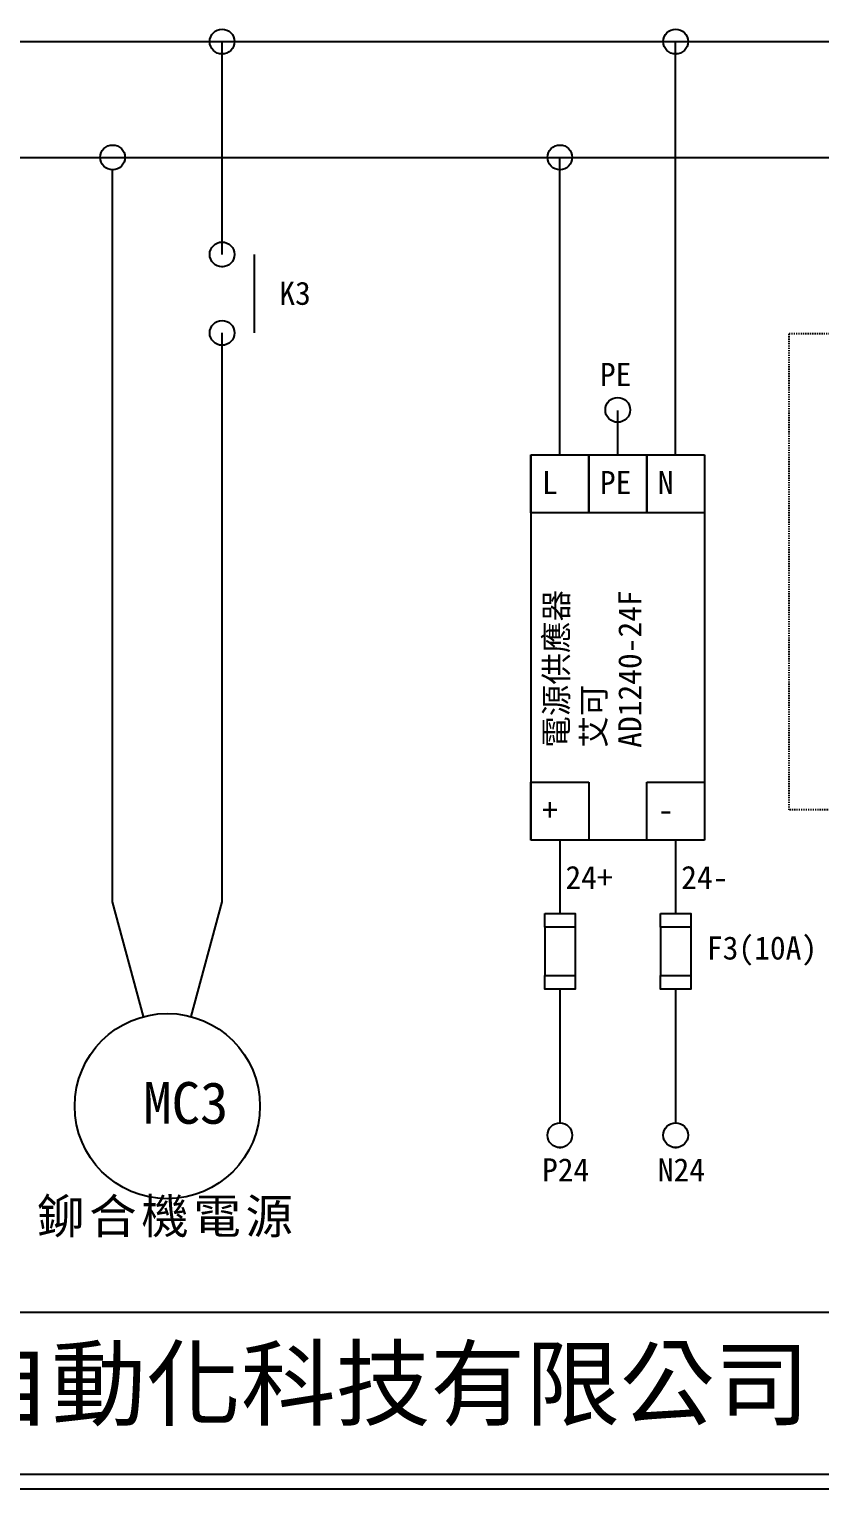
# Model space of a CAD drawing. Extents: x 10 to 297, y 3 to 207.
# Drawn here: x 71.2 to 139.5, y 3 to 129 of the extents above; entities that cross this region are included whole.
import ezdxf

# ---------------------------------------------------------------- set-up
doc = ezdxf.new("R2010")
doc.units = 0
doc.linetypes.add('DASHED', pattern=[0.2, 0.1, -0.1])
doc.layers.get('0').update_dxf_attribs({"linetype": 'CONTINUOUS'})
doc.layers.add('圖框層', color=7, linetype='CONTINUOUS')
doc.layers.add('標尺寸層', color=3, linetype='CONTINUOUS')
doc.styles.add('STSL', font='kaiu.ttf')
doc.styles.add('標楷體', font='kaiu.ttf')

msp = doc.modelspace()

# ---------------------------------------------------------------- linework, layer by layer
at = {"color": 7}
for centre, radius in [((87.89, 127.96), 1.07), ((127.06, 127.96), 1.07), ((78.43, 117.96), 1.07), ((117.06, 117.96), 1.07), ((87.89, 109.58), 1.07), ((87.89, 102.81), 1.07), ((122.06, 96.16), 1.07), ((83.16, 36.04), 8), ((117.06, 33.53), 1.07), ((127.06, 33.53), 1.07)]:
    msp.add_circle(centre, radius, dxfattribs=at)
at = {"layer": '圖框層', "color": 7}
for p, q in [((11.25, 18.25), (295.75, 18.25)), ((11.25, 4.25), (295.75, 4.25)), ((10, 3), (297, 3))]:
    msp.add_line(p, q, dxfattribs=at)
at = {"layer": '標尺寸層', "color": 7}
for p, q in [((15.47, 127.96), (217.6, 127.96)), ((87.89, 109.58), (87.89, 127.96)), ((127.06, 92.28), (127.06, 127.96)), ((87.89, 126.89), (87.89, 126.82)), ((127.05, 126.89), (127.05, 126.82)), ((15.47, 117.96), (290.2, 117.96)), ((117.06, 92.28), (117.06, 117.96)), ((78.43, 53.69), (78.43, 116.89)), ((78.43, 116.89), (78.43, 116.82)), ((117.05, 116.89), (117.05, 116.82)), ((87.89, 108.51), (87.89, 108.45)), ((90.65, 109.58), (90.65, 102.81)), ((87.89, 53.69), (87.89, 102.81)), ((87.89, 101.74), (87.89, 101.68)), ((122.06, 92.28), (122.06, 96.11)), ((114.56, 92.28), (119.56, 92.28)), ((114.56, 87.28), (114.56, 92.28)), ((114.56, 92.28), (129.56, 92.28)), ((114.56, 87.28), (114.56, 92.28)), ((114.56, 92.28), (114.56, 87.28)), ((114.56, 92.28), (114.56, 59.01)), ((119.56, 92.28), (119.56, 87.28)), ((119.56, 92.28), (124.56, 92.28)), ((119.56, 87.28), (119.56, 92.28)), ((124.56, 92.28), (129.56, 92.28)), ((124.56, 87.28), (124.56, 92.28)), ((124.56, 92.28), (124.56, 87.28)), ((129.56, 92.28), (129.56, 87.28)), ((129.56, 92.28), (129.56, 59.01)), ((119.56, 87.28), (114.56, 87.28)), ((124.56, 87.28), (119.56, 87.28)), ((129.56, 87.28), (124.56, 87.28)), ((114.56, 64.01), (119.56, 64.01)), ((114.56, 59.01), (114.56, 64.01)), ((114.56, 59.01), (114.56, 64.01)), ((114.56, 59.01), (114.56, 64.01)), ((114.56, 64.01), (114.56, 59.01)), ((119.56, 64.01), (119.56, 59.01)), ((124.56, 64.01), (129.56, 64.01)), ((124.56, 59.01), (124.56, 64.01)), ((129.56, 64.01), (129.56, 59.01)), ((129.56, 59.01), (114.56, 59.01)), ((119.56, 59.01), (114.56, 59.01)), ((117.06, 59.01), (117.06, 52.67)), ((129.56, 59.01), (124.56, 59.01)), ((127.06, 59.01), (127.06, 52.67)), ((81.09, 43.77), (78.43, 53.69)), ((85.23, 43.77), (87.89, 53.69)), ((115.75, 51.49), (115.75, 47.31)), ((118.37, 51.49), (118.37, 47.31)), ((125.75, 51.49), (125.75, 47.31)), ((128.37, 51.49), (128.37, 47.31)), ((117.06, 46.13), (117.06, 34.6)), ((127.06, 46.13), (127.06, 34.6)), ((117.05, 32.46), (117.05, 32.39)), ((127.05, 32.46), (127.05, 32.39))]:
    msp.add_line(p, q, dxfattribs=at)
at = {"layer": '標尺寸層', "color": 7, "linetype": 'DASHED'}
msp.add_lwpolyline([(136.86, 102.75), (159.8, 102.75), (159.8, 61.62), (136.86, 61.62)], close=True, dxfattribs=at)
at = {"layer": '標尺寸層', "color": 7}
for points in [[(115.75, 52.67), (118.37, 52.67), (118.37, 51.49), (115.75, 51.49)], [(125.75, 52.67), (128.37, 52.67), (128.37, 51.49), (125.75, 51.49)], [(115.75, 47.31), (118.37, 47.31), (118.37, 46.13), (115.75, 46.13)], [(125.75, 47.31), (128.37, 47.31), (128.37, 46.13), (125.75, 46.13)]]:
    msp.add_lwpolyline(points, close=True, dxfattribs=at)

# ---------------------------------------------------------------- texts
at = {"color": 7, "insert": (83.16, 28.04), "char_height": 3, "width": 27.9333, "attachment_point": 2, "style": '標楷體'}
msp.add_mtext('{\\T1.1;鉚合機電源}', dxfattribs=at)
at = {"layer": '圖框層', "color": 7, "style": 'STSL'}
for s, height, p in [('K3', 2, (92.83, 105.23)), ('PE', 2, (120.52, 98.22)), ('L', 2, (115.52, 88.89)), ('PE', 2, (120.52, 88.89)), ('N', 2, (125.52, 88.89)), ('+', 2, (115.52, 60.62)), ('-', 2, (125.52, 60.62)), ('24+', 2, (117.54, 54.79)), ('24-', 2, (127.54, 54.79)), ('F3(10A)', 2, (129.76, 48.7)), ('MC3', 3.6, (81.08, 34.52)), ('P24', 2, (115.52, 29.54)), ('N24', 2, (125.52, 29.54)), ('泓陞自動化科技有限公司', 6, (48.6, 9.08))]:
    msp.add_text(s, height=height, dxfattribs=at).set_placement(p)
for s, p in [('電源供應器', (117.75, 66.98)), ('AD1240-24F', (124.1, 66.98)), ('艾可', (120.99, 66.98))]:
    msp.add_text(s, height=2, rotation=90, dxfattribs=at).set_placement(p)

doc.saveas('drawing.dxf')
